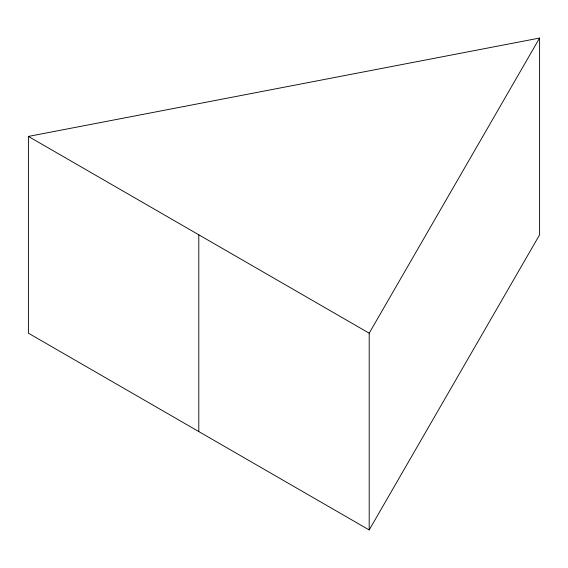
<?xml version="1.0" encoding="UTF-8"?>
<svg xmlns="http://www.w3.org/2000/svg" width="568" height="568" viewBox="0 0 568 568"><rect width="100%" height="100%" fill="white"/><g stroke="black" fill="none" stroke-linecap="round" stroke-linejoin="round"><path stroke-width="0.85" d="M369.2 529.951L369.2 333.189L539.6 38.049L28.4 136.427L28.4 333.189L369.2 529.951L539.6 234.811L539.6 38.049M28.4 136.427L369.2 333.189M198.8 234.811L198.8 431.573"/></g></svg>
